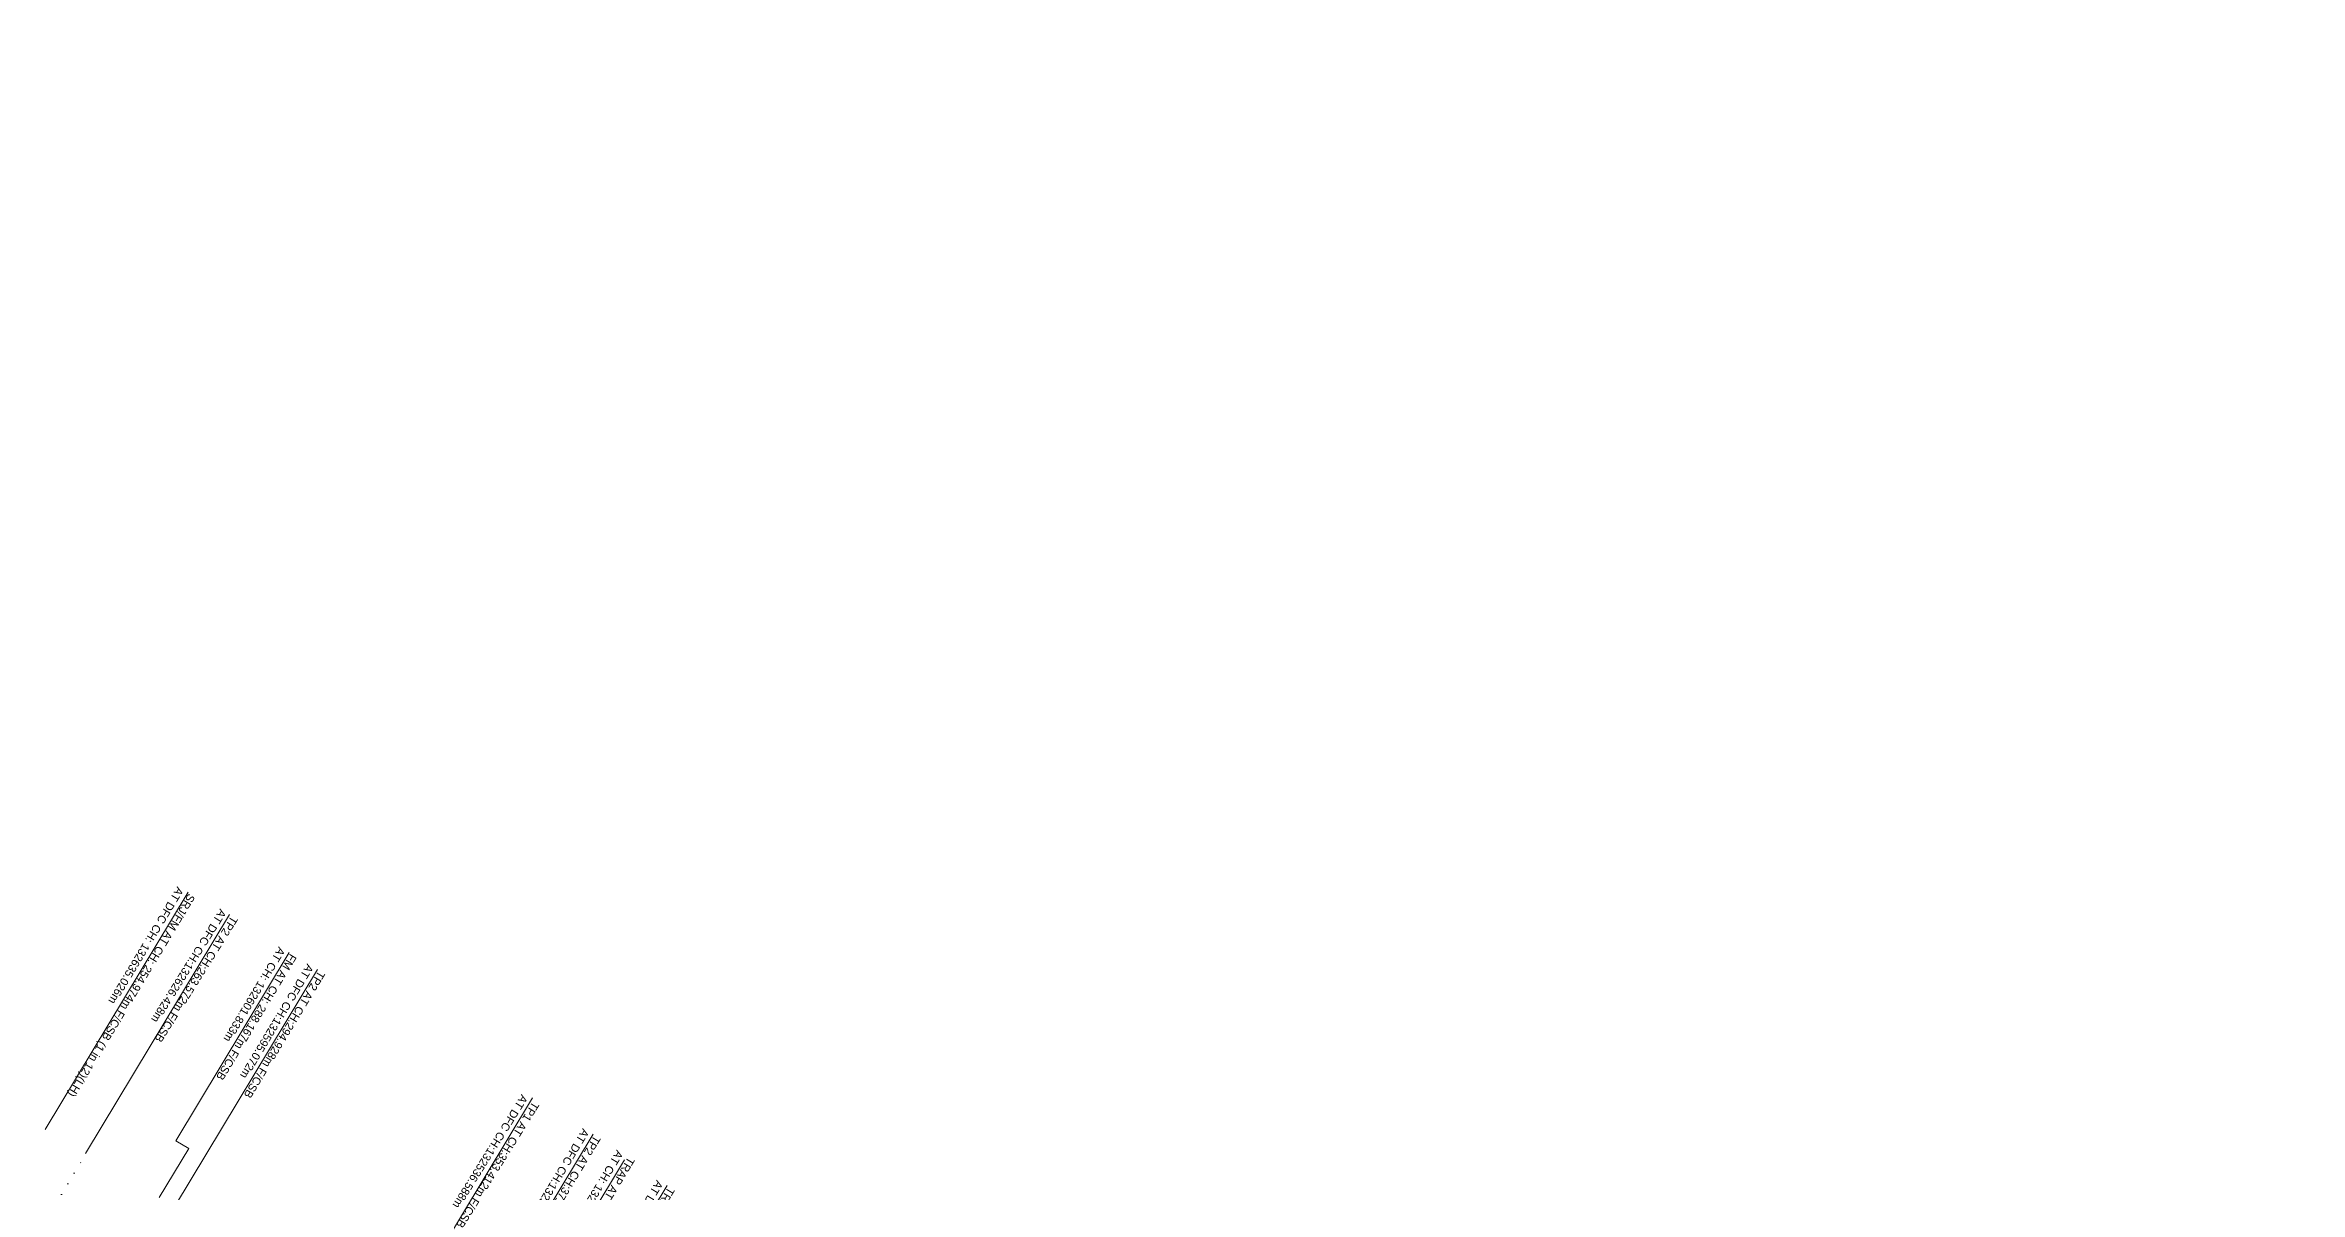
# Model space of a CAD drawing. Header units: metres. Extents: x 560405 to 1249476, y 3385111 to 6787087.
# Drawn here: x 626654 to 627217, y 3392484 to 3392770 of the extents above; entities that cross this region are included whole.
import ezdxf

# ---------------------------------------------------------------- set-up
doc = ezdxf.new("R2010")
doc.units = ezdxf.units.M
doc.header["$MEASUREMENT"] = 0
doc.linetypes.add('ACAD_ISO07W100', pattern=[3, 0, -3])
for name, color, linetype, lineweight in [('DOTED LINE', 7, 'ACAD_ISO07W100', 18), ("NEW MANDI GOBINDPUR CROSSING STN. SRJ's", 10, 'Continuous', 0), ('Proposed TPTC Chainages', 10, 'Continuous', 0)]:
    doc.layers.add(name, color=color, linetype=linetype, lineweight=lineweight)
doc.layers.add('OP-3 CH UP', color=7, linetype='Continuous')
doc.styles.add('ARIAL', font='arial.ttf')

msp = doc.modelspace()

# ---------------------------------------------------------------- linework, layer by layer
at = {"layer": 'DOTED LINE', "color": 1, "linetype": 'ACAD_ISO07W100', "lineweight": 18}
msp.add_line((626589.2634, 3392368.433), (626663.8469, 3392493.1696), dxfattribs=at)
at = {"layer": 'OP-3 CH UP', "color": 40, "lineweight": 9, "true_color": 0xf8d731}
for radius in [8763.3902, 8182.5236, 7294.1209]:
    msp.add_circle((624059.7714, 3393874.4188), radius, dxfattribs=at)
at = {"layer": 'Proposed TPTC Chainages', "color": 1, "lineweight": 0, "flags": 128}
for points in [[(626689.3339, 3392558.5139), (626653.5853, 3392499.1372)], [(626699.7016, 3392552.9176), (626663.6854, 3392493.0964)], [(626714.614, 3392543.3982), (626686.2489, 3392496.2766), (626689.4811, 3392494.3309), (626682.106, 3392482.079)], [(626721.7179, 3392539.1727), (626685.9619, 3392479.7729)], [(626775.4757, 3392507.025), (626739.7166, 3392447.62)], [(626790.601, 3392497.9812), (626754.8419, 3392438.5761)], [(626798.472, 3392491.5446), (626763.4781, 3392433.4108)], [(626809.1086, 3392485.1405), (626774.1334, 3392427.0379)]]:
    msp.add_lwpolyline(points, dxfattribs=at)

# ---------------------------------------------------------------- texts
at = {"layer": "NEW MANDI GOBINDPUR CROSSING STN. SRJ's", "linetype": 'Continuous', "lineweight": 13, "insert": (626688.8815, 3392558.6426), "char_height": 2, "width": 66.469407, "attachment_point": 4, "rotation": 238.949364, "line_spacing_factor": 0.648, "style": 'ARIAL'}
msp.add_mtext('\\pxsm1;SRJ/FM AT CH: 254.974m F/CSB (1 in 12)(LH)\\PAT DFC CH: 132635.026m', dxfattribs=at)
at = {"layer": "NEW MANDI GOBINDPUR CROSSING STN. SRJ's", "color": 1, "linetype": 'Continuous', "lineweight": 13, "char_height": 2, "attachment_point": 4, "rotation": 239.020766, "line_spacing_factor": 0.648, "style": 'ARIAL'}
for s, insert, width in [('\\pxsm1;FM AT CH: 288.167m F/CSB \\PAT CH: 132601.833m ', (626714.2799, 3392543.598), 49.513162), ('\\pxsm1;TRAP AT CH: 383.100m F/CSB (RH)\\PAT CH: 132506.900m ', (626798.787, 3392492.7853), 49.330935), ('\\pxsm1;TRAP AT CH: 397.686m F/CSB(LH)\\PAT DFC CH: 132492.314m ', (626808.7667, 3392485.247), 49.330935)]:
    msp.add_mtext(s, dxfattribs=dict(at, insert=insert, width=width))
at = {"layer": 'Proposed TPTC Chainages', "color": 1, "lineweight": 0, "char_height": 2, "width": 53.193512, "attachment_point": 4, "rotation": 238.079179, "line_spacing_factor": 0.6, "style": 'ARIAL'}
for s, insert in [('\\pxsm1;TP2 AT CH:263.572m F/CSB\\PAT DFC CH:132626.428m', (626699.5778, 3392553.0694)), ('\\pxsm1;TP1 AT CH:353.412m F/CSB\\PAT DFC CH:132536.588m', (626774.9352, 3392506.6396))]:
    msp.add_mtext(s, dxfattribs=dict(at, insert=insert))
at = {"layer": 'Proposed TPTC Chainages', "color": 1, "lineweight": 0, "char_height": 2, "attachment_point": 4, "line_spacing_factor": 0.6, "style": 'ARIAL'}
for s, insert, rotation in [('\\pxsm1;TP2 AT CH:294.928m F/CSB\\PAT DFC CH:132595.072m', (626721.374, 3392539.3562), 239), ('\\pxsm1;TP2 AT CH:371.591m F/CSB\\PAT DFC CH:132518.409m', (626790.2669, 3392498.181), 239.0208)]:
    msp.add_mtext(s, dxfattribs=dict(at, insert=insert, rotation=rotation))

doc.saveas('drawing.dxf')
